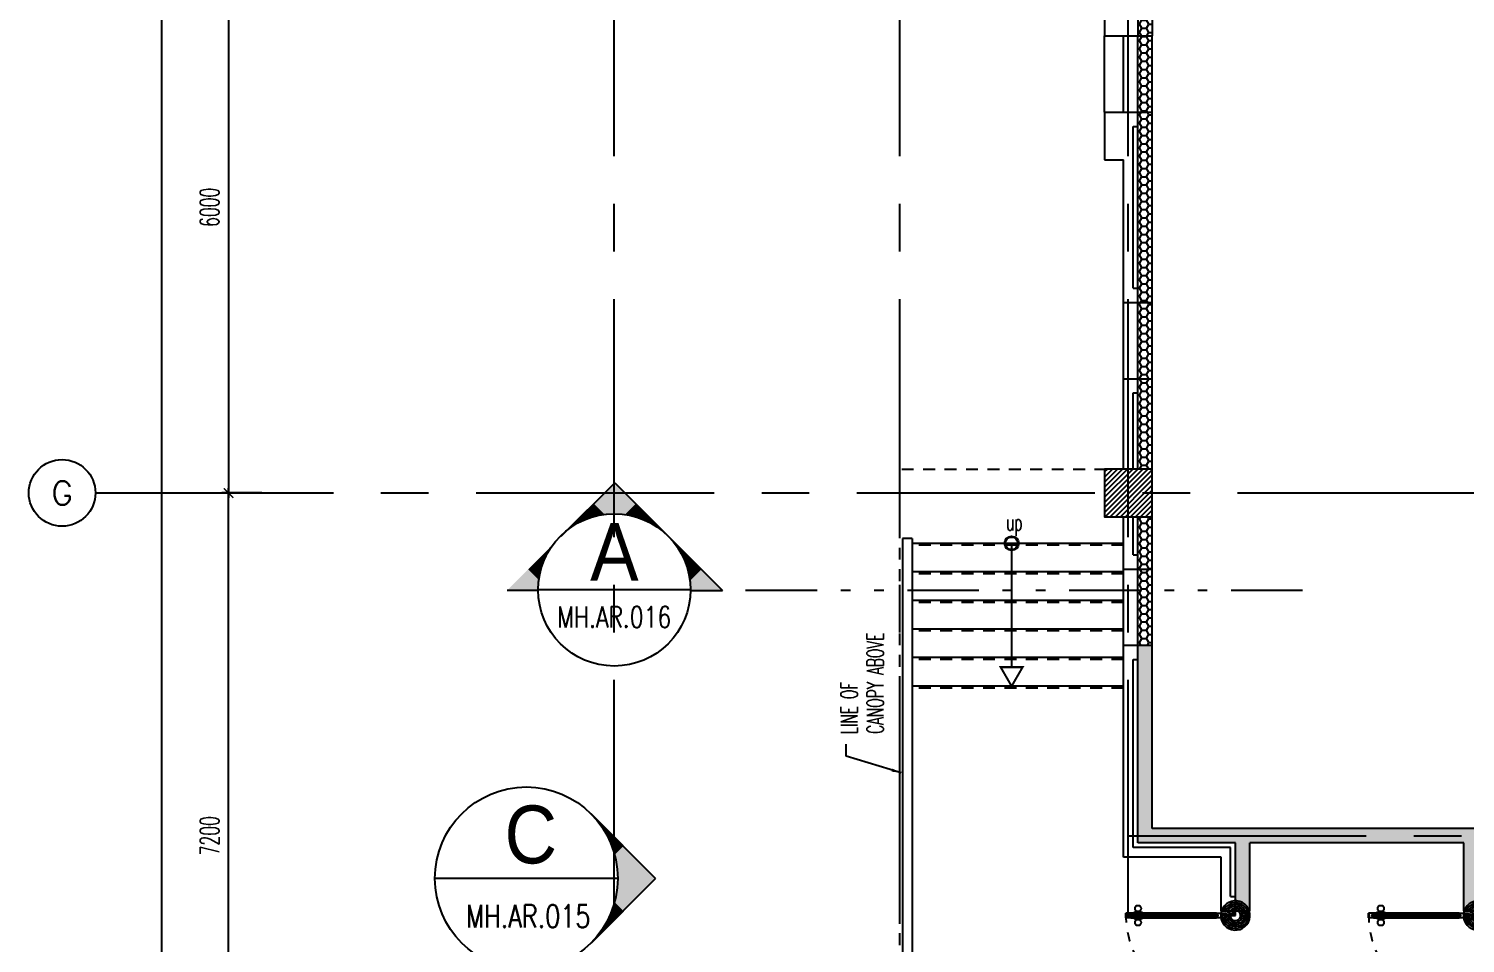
# Model space of a CAD drawing. Extents: x 417819.9 to 417911.9, y 43448 to 43539.2.
# Drawn here: x 417819.91 to 417835, y 43483.74 to 43493.35 of the extents above; entities that cross this region are included whole.
import ezdxf
from ezdxf.enums import TextEntityAlignment as Align

# ---------------------------------------------------------------- set-up
doc = ezdxf.new("R2010")
doc.units = 0
doc.header["$MEASUREMENT"] = 0
doc.header["$PDMODE"] = 3
doc.header["$PDSIZE"] = 0.1
for name, pattern in [('2DASHES', [1.7, 0.75, -0.25, 0.1, -0.25, 0.1, -0.25]), ('CENTERX2', [4, 2.5, -0.5, 0.5, -0.5]), ('HIDDEN', [0.375, 0.25, -0.125]), ('HIDDEN2', [0.1875, 0.125, -0.0625])]:
    doc.linetypes.add(name, pattern=pattern)
doc.layers.get('0').update_dxf_attribs({"linetype": 'CONTINUOUS'})
doc.layers.get('DEFPOINTS').update_dxf_attribs({"linetype": 'CONTINUOUS'})
for name, color, linetype in [('AX', 6, 'CONTINUOUS'), ('AX-CR', 2, 'CONTINUOUS'), ('AX-DIM', 4, 'CONTINUOUS'), ('AX-TXT', 4, 'CONTINUOUS'), ('AXES', 11, 'CENTERX2'), ('CANOPY-LN', 3, 'CONTINUOUS'), ('COL', 2, 'CONTINUOUS'), ('DOOR', 4, 'CONTINUOUS'), ('Handrail', 4, 'CONTINUOUS'), ('HAT', 8, 'CONTINUOUS'), ('IND-ES', 6, 'CONTINUOUS'), ('IND-ES-L', 6, '2DASHES'), ('IND-ES-TXT', 4, 'CONTINUOUS'), ('INSUL', 7, 'CONTINUOUS'), ('SEC-MRK', 7, 'CONTINUOUS'), ('STR', 5, 'CONTINUOUS'), ('TXT1', 2, 'CONTINUOUS'), ('WALL', 2, 'CONTINUOUS'), ('WallType2', 3, 'CONTINUOUS'), ('WIN', 7, 'CONTINUOUS')]:
    doc.layers.add(name, color=color, linetype=linetype)
doc.styles.add('ROMANS', font='ROMANS.shx', dxfattribs={"width": 0.6})
doc.styles.add('S5', font='simplex.shx', dxfattribs={"width": 0.77})
doc.styles.add('TTXT', font='swisse.ttf', dxfattribs={"width": 0.6})
doc.dimstyles.new('STANDARD in', dxfattribs={"dimtxt": 0.2, "dimasz": 0.1, "dimexe": 0.07, "dimexo": 0.05, "dimgap": 0.1, "dimtad": 1, "dimdec": 0, "dimlfac": 1000, "dimzin": 0, "dimdsep": 46, "dimtxsty": 'ROMANS', "dimblk": 'ARCHTICK', "dimcen": 0.05, "dimdle": 0.05, "dimclrd": 4, "dimclre": 4, "dimclrt": 2, "dimadec": 0, "dimazin": 0, "dimtfac": 1, "dimtdec": 0, "dimtmove": 2, "dimatfit": 3, "dimfxl": 0, "dimtolj": 1, "dimtzin": 0, "dimarcsym": 0})
pattern_1 = [(0, (0, 0), (0.075, 0.04330127), [0.05, -0.1]), (120, (0, 0), (-0.074999999836, 0.043301270284), [0.05, -0.1]), (60, (0, 0), (1.64e-10, 0.086602540284), [-0.1, 0.05])]

# ---------------------------------------------------------------- blocks, each defined once
blk = doc.blocks.new('_ARCHTICK')
at = {"color": 0, "linetype": 'ByBlock', "const_width": 0.15}
blk.add_lwpolyline([(-0.5, -0.5), (0.5, 0.5)], dxfattribs=at)
blk = doc.blocks.new('*D138')
at = {"layer": 'AX-DIM', "color": 4, "lineweight": -2}
for p, q in [((417821.305, 43466.574), (417821.305, 43525.994)), ((417831.157, 43525.944), (417821.235, 43525.944)), ((417831.157, 43466.624), (417821.235, 43466.624))]:
    blk.add_line(p, q, dxfattribs=at)
at = {"layer": 'DEFPOINTS', "color": 0}
for p in [(417821.305, 43525.944), (417831.207, 43525.944), (417831.207, 43466.624)]:
    blk.add_point(p, dxfattribs=at)
at = {"layer": 'AX-DIM', "color": 4, "lineweight": -2, "xscale": 0.1, "yscale": 0.1, "zscale": 0.1}
for p, rotation in [((417821.305, 43525.944), 90), ((417821.305, 43466.624), 270)]:
    blk.add_blockref('_ARCHTICK', p, dxfattribs=dict(at, rotation=rotation))
at = {"layer": 'AX-DIM', "color": 2, "insert": (417821.105, 43496.284), "char_height": 0.2, "attachment_point": 5, "rotation": 90, "style": 'ROMANS'}
blk.add_mtext('\\A1;59320', dxfattribs=at)
blk = doc.blocks.new('*D144')
at = {"layer": 'AX-DIM', "color": 4, "lineweight": -2}
for p, q in [((417822.355, 43488.474), (417821.935, 43488.474)), ((417822.005, 43481.224), (417822.005, 43488.524)), ((417822.355, 43481.274), (417821.935, 43481.274))]:
    blk.add_line(p, q, dxfattribs=at)
at = {"layer": 'DEFPOINTS', "color": 0}
for p in [(417822.005, 43488.474), (417822.405, 43488.474), (417822.405, 43481.274)]:
    blk.add_point(p, dxfattribs=at)
at = {"layer": 'AX-DIM', "color": 4, "lineweight": -2, "xscale": 0.1, "yscale": 0.1, "zscale": 0.1}
for p, rotation in [((417822.005, 43488.474), 90), ((417822.005, 43481.274), 270)]:
    blk.add_blockref('_ARCHTICK', p, dxfattribs=dict(at, rotation=rotation))
at = {"layer": 'AX-DIM', "color": 2, "insert": (417821.805, 43484.874), "char_height": 0.2, "attachment_point": 5, "rotation": 90, "style": 'ROMANS'}
blk.add_mtext('\\A1;7200', dxfattribs=at)
blk = doc.blocks.new('AXL')
at = {"layer": 'AX-CR'}
blk.add_circle((-350, 0), 350, dxfattribs=at)
at = {"layer": 'AX-TXT', "style": 'ROMANS'}
blk.add_attdef('AX', text='', height=250, dxfattribs=at).set_placement((-350, 0), align=Align.MIDDLE)
blk = doc.blocks.new('A$C010A25D0')
at = {"layer": 'DOOR', "color": 0, "linetype": 'ByBlock'}
for p, q in [((0, 2031), (0, 1981)), ((0, 1981), (0, 2031)), ((50, 2031), (0, 2031)), ((50, 1981), (0, 1981)), ((30, 2014), (30, 1998)), ((50, 2014), (30, 2014)), ((50, 1998), (30, 1998)), ((50, 2031), (50, 2014)), ((50, 1998), (50, 1981)), ((83, 2031), (83, 2038)), ((173, 2038), (83, 2038)), ((83, 1981), (83, 1974)), ((173, 1974), (83, 1974)), ((95, 2038), (95, 2047)), ((95, 2047), (160, 2047)), ((95, 2038), (160, 2038)), ((95, 1974), (95, 1965)), ((95, 1974), (160, 1974)), ((95, 1965), (160, 1965)), ((160, 2038), (160, 2047)), ((160, 1974), (160, 1965)), ((173, 2031), (173, 2038)), ((173, 1981), (173, 1974)), ((950, 2014), (950, 2031)), ((950, 2031), (1000, 2031)), ((970, 2014), (950, 2014)), ((950, 1981), (950, 1998)), ((950, 1998), (970, 1998)), ((1000, 1981), (950, 1981)), ((970, 1998), (970, 2014)), ((1000, 2056), (1000, 2031)), ((1000, 2056), (1150, 2056)), ((1000, 1981), (1000, 2031)), ((1000, 2031), (1050, 2031)), ((1050, 2031), (1050, 2006)), ((1050, 2006), (1150, 2006)), ((1150, 2006), (1150, 2056)), ((50, 131), (0, 131)), ((0, 131), (0, 81)), ((0, 81), (0, 131)), ((50, 81), (0, 81)), ((50, 114), (30, 114)), ((30, 98), (30, 114)), ((50, 98), (30, 98)), ((50, 114), (50, 131)), ((50, 81), (50, 98)), ((173, 138), (83, 138)), ((83, 131), (83, 138)), ((83, 81), (83, 74)), ((173, 74), (83, 74)), ((95, 147), (160, 147)), ((95, 138), (95, 147)), ((95, 138), (160, 138)), ((95, 74), (160, 74)), ((95, 74), (95, 65)), ((95, 65), (160, 65)), ((160, 138), (160, 147)), ((160, 74), (160, 65)), ((173, 131), (173, 138)), ((173, 81), (173, 74)), ((1000, 131), (950, 131)), ((950, 131), (950, 114)), ((950, 114), (970, 114)), ((970, 98), (950, 98)), ((950, 98), (950, 81)), ((950, 81), (1000, 81)), ((970, 114), (970, 98)), ((1000, 131), (1000, 81)), ((1000, 56), (1000, 81)), ((1000, 81), (1050, 81)), ((1000, 56), (1150, 56)), ((1050, 81), (1050, 106)), ((1050, 106), (1150, 106)), ((1150, 106), (1150, 56))]:
    blk.add_line(p, q, dxfattribs=at)
at = {"layer": 'DOOR', "linetype": 'ByBlock'}
for p, q in [((950, 2031), (50, 2031)), ((950, 2014), (50, 2014)), ((950, 1998), (50, 1998)), ((50, 1981), (950, 1981)), ((50, 131), (950, 131)), ((950, 114), (50, 114)), ((950, 98), (50, 98)), ((950, 81), (50, 81)), ((1150, 56), (1000, 56))]:
    blk.add_line(p, q, dxfattribs=at)
at = {"layer": 'DOOR', "color": 9, "linetype": 'ByBlock'}
for p, q in [((1150, 2006), (1037, 2056)), ((1150, 2006), (1050, 2019)), ((1150, 2006), (1110, 2056)), ((1150, 106), (1037, 56)), ((1150, 106), (1050, 93)), ((1150, 106), (1110, 56))]:
    blk.add_line(p, q, dxfattribs=at)
at = {"layer": 'DOOR', "color": 0, "linetype": 'ByBlock'}
for centre in [(128, 2079), (128, 1932), (128, 179), (128, 32)]:
    blk.add_circle(centre, 32.4, dxfattribs=at)
at = {"layer": 'DOOR', "linetype": 'HIDDEN', "ltscale": 0.5}
for centre, start, end in [((951, 2006), 178.494, 272.9568), ((951, 106), 87.0432, 181.506)]:
    blk.add_arc(centre, 951, start, end, dxfattribs=at)
at = {"layer": 'DOOR', "color": 9, "linetype": 'ByBlock'}
for centre, radius, start, end in [((1150, 2006), 154, 161.1053, 166.2858), ((1150, 2006), 134, 158.1598, 169.28), ((1150, 2006), 114, 154.0838, 167.3774), ((1150, 2006), 94.4, 148.0182, 180), ((1150, 2006), 74.4, 137.7764, 180), ((1150, 2006), 54.4, 113.2074, 180), ((1150, 2006), 34.4, 90, 180), ((1150, 2006), 14.4, 90, 180), ((1150, 106), 154, 193.7142, 198.8947), ((1150, 106), 134, 190.72, 201.8402), ((1150, 106), 114, 192.6226, 205.9162), ((1150, 106), 94.4, 180, 211.9818), ((1150, 106), 74.4, 180, 222.2236), ((1150, 106), 54.4, 180, 246.7926), ((1150, 106), 34.4, 180, 270), ((1150, 106), 14.4, 180, 270)]:
    blk.add_arc(centre, radius, start, end, dxfattribs=at)
at = {"layer": 'WALL'}
blk.add_line((1000, 56), (1150, 56), dxfattribs=at)
blk = doc.blocks.new('*X101')
at = {"color": 0}
for p, q in [((24139, 32306), (24594, 32761)), ((24139, 32359), (24541, 32761)), ((24139, 32412), (24488, 32761)), ((24139, 32465), (24435, 32761)), ((24139, 32518), (24382, 32761)), ((24139, 32571), (24329, 32761)), ((24139, 32625), (24276, 32761)), ((24139, 32678), (24223, 32761)), ((24139, 32731), (24170, 32761)), ((24147, 32261), (24639, 32753)), ((24200, 32261), (24639, 32700)), ((24253, 32261), (24639, 32647)), ((24306, 32261), (24639, 32594)), ((24359, 32261), (24639, 32541)), ((24412, 32261), (24639, 32488)), ((24465, 32261), (24639, 32435)), ((24518, 32261), (24639, 32382)), ((24571, 32261), (24639, 32329)), ((24624, 32261), (24639, 32276))]:
    blk.add_line(p, q, dxfattribs=at)
blk = doc.blocks.new('COL50')
at = {"layer": 'COL'}
blk.add_lwpolyline([(-250, 250), (-250, -250), (250, -250), (250, 250)], close=True, dxfattribs=at)
blk = doc.blocks.new('*D164')
at = {"layer": 'AX-DIM', "color": 4, "linetype": 'ByBlock', "lineweight": -2}
for p, q in [((417822.355, 43494.474), (417821.935, 43494.474)), ((417822.005, 43494.524), (417822.005, 43488.424)), ((417822.355, 43488.474), (417821.935, 43488.474))]:
    blk.add_line(p, q, dxfattribs=at)
at = {"layer": 'DEFPOINTS', "color": 0, "linetype": 'ByBlock'}
for p in [(417822.405, 43494.474), (417822.005, 43488.474), (417822.405, 43488.474)]:
    blk.add_point(p, dxfattribs=at)
at = {"layer": 'AX-DIM', "color": 4, "linetype": 'ByBlock', "lineweight": -2, "xscale": 0.1, "yscale": 0.1, "zscale": 0.1}
for p, rotation in [((417822.005, 43494.474), 90), ((417822.005, 43488.474), 270)]:
    blk.add_blockref('_ARCHTICK', p, dxfattribs=dict(at, rotation=rotation))
at = {"layer": 'AX-DIM', "color": 2, "linetype": 'ByBlock', "insert": (417821.805, 43491.474), "char_height": 0.2, "attachment_point": 5, "rotation": 90, "style": 'ROMANS'}
blk.add_mtext('\\A1;6000', dxfattribs=at)
blk = doc.blocks.new('AR2-SC')
at = {"layer": 'IND-ES'}
for p, q in [((0, 1131), (-566, 566)), ((0, 1131), (1131, 0)), ((-800, 0), (-1131, 0)), ((800, 0), (1131, 0))]:
    blk.add_line(p, q, dxfattribs=at)
for points in [[(0, 800), (0, 1131), (-104, 793), (-221, 910)], [(0, 800), (0, 1131), (104, 793), (221, 910)], [(-104, 793), (-221, 910), (-207, 773), (-283, 849)], [(104, 793), (221, 910), (207, 773), (283, 849)], [(-306, 739), (-349, 782), (-400, 693), (-419, 712)], [(-207, 773), (-283, 849), (-306, 739), (-349, 782)], [(207, 773), (283, 849), (306, 739), (349, 782)], [(306, 739), (349, 782), (400, 693), (419, 712)], [(-492, 640), (-487, 634), (-566, 566)], [(-400, 693), (-419, 712), (-487, 634), (-492, 640)], [(400, 693), (419, 712), (487, 634), (492, 640)], [(492, 640), (487, 634), (566, 566)], [(-693, 400), (-712, 419), (-634, 487), (-640, 492)], [(-640, 492), (-634, 487), (-566, 566)], [(640, 492), (634, 487), (566, 566)], [(693, 400), (712, 419), (634, 487), (640, 492)], [(-773, 207), (-849, 283), (-739, 306), (-782, 349)], [(-739, 306), (-782, 349), (-693, 400), (-712, 419)], [(739, 306), (782, 349), (693, 400), (712, 419)], [(773, 207), (849, 283), (739, 306), (782, 349)], [(-800, 0), (-1131, 0), (-793, 104), (-910, 221)], [(-793, 104), (-910, 221), (-773, 207), (-849, 283)], [(793, 104), (910, 221), (773, 207), (849, 283)], [(800, 0), (1131, 0), (793, 104), (910, 221)]]:
    blk.add_solid(points, dxfattribs=at)
blk = doc.blocks.new('AR1-EL')
at = {"layer": 'IND-ES'}
for q in [(-566, 566), (566, 566)]:
    blk.add_line((0, 1131), q, dxfattribs=at)
for points in [[(0, 800), (0, 1131), (-104, 793), (-221, 910)], [(0, 800), (0, 1131), (104, 793), (221, 910)], [(-104, 793), (-221, 910), (-207, 773), (-283, 849)], [(104, 793), (221, 910), (207, 773), (283, 849)], [(-306, 739), (-349, 782), (-400, 693), (-419, 712)], [(-207, 773), (-283, 849), (-306, 739), (-349, 782)], [(207, 773), (283, 849), (306, 739), (349, 782)], [(306, 739), (349, 782), (400, 693), (419, 712)], [(-492, 640), (-487, 634), (-566, 566)], [(-400, 693), (-419, 712), (-487, 634), (-492, 640)], [(400, 693), (419, 712), (487, 634), (492, 640)], [(492, 640), (487, 634), (566, 566)]]:
    blk.add_solid(points, dxfattribs=at)

msp = doc.modelspace()

# ---------------------------------------------------------------- hatches: boundary and pattern name
at = {"layer": 'WallType2'}
h = msp.add_hatch(dxfattribs=at)
h.set_pattern_fill('HONEY', color=256, scale=0.4, style=0)
h.set_pattern_definition(pattern_1)
h.paths.add_polyline_path([(417831.7066, 43494.1743), (417831.5566, 43494.1743), (417831.5566, 43493.2743), (417831.7066, 43493.2743)])
h = msp.add_hatch(dxfattribs=at)
h.set_pattern_fill('HONEY', color=256, scale=0.4, style=0)
h.set_pattern_definition(pattern_1)
h.paths.add_polyline_path([(417831.7066, 43493.2743), (417831.5566, 43493.2743), (417831.5566, 43492.4743), (417831.7066, 43492.4743)])
h = msp.add_hatch(dxfattribs=at)
h.set_pattern_fill('HONEY', color=256, scale=0.4, style=0)
h.set_pattern_definition(pattern_1)
h.paths.add_polyline_path([(417831.7066, 43492.4743), (417831.5566, 43492.4743), (417831.5566, 43490.4743), (417831.7066, 43490.4743)])
h = msp.add_hatch(dxfattribs=at)
h.set_pattern_fill('HONEY', color=256, scale=0.4, style=0)
h.set_pattern_definition(pattern_1)
h.paths.add_polyline_path([(417831.7066, 43490.4743), (417831.5566, 43490.4743), (417831.5566, 43489.6743), (417831.7066, 43489.6743)])
h = msp.add_hatch(dxfattribs=at)
h.set_pattern_fill('HONEY', color=256, scale=0.4, style=0)
h.set_pattern_definition(pattern_1)
h.paths.add_polyline_path([(417831.7066, 43489.6743), (417831.5566, 43489.6743), (417831.5566, 43488.7243), (417831.7066, 43488.7243)])
h = msp.add_hatch(dxfattribs=at)
h.set_pattern_fill('HONEY', color=256, scale=0.4, style=0)
h.set_pattern_definition(pattern_1)
h.paths.add_polyline_path([(417847.1316, 43488.5743), (417847.2683, 43488.5743), (417847.2683, 43488.7243), (417847.1316, 43488.7243), (417846.1066, 43488.7243), (417846.1066, 43488.5743), (417846.9816, 43488.5743), (417846.9816, 43484.9493), (417842.9316, 43484.9493), (417842.9316, 43487.5243), (417842.7816, 43487.5243), (417842.7816, 43484.9493), (417831.7066, 43484.9493), (417831.7066, 43486.8743), (417831.5566, 43486.8743), (417831.5566, 43484.7993), (417832.5816, 43484.7993), (417832.5816, 43484.0868), (417832.7316, 43484.0868), (417832.7316, 43484.7993), (417834.9816, 43484.7993), (417834.9816, 43484.0868), (417835.1316, 43484.0868), (417835.1316, 43484.7993), (417847.1316, 43484.7993)])
h.paths.add_polyline_path([(417845.6066, 43488.7243), (417842.7816, 43488.7243), (417842.7816, 43488.4243), (417842.9316, 43488.4243), (417842.9316, 43488.5743), (417845.6066, 43488.5743)])
h = msp.add_hatch(dxfattribs=at)
h.set_pattern_fill('HONEY', color=256, scale=0.4, style=0)
h.set_pattern_definition(pattern_1)
h.paths.add_polyline_path([(417831.7066, 43488.2243), (417831.5566, 43488.2243), (417831.5566, 43487.6743), (417831.7066, 43487.6743)])
h = msp.add_hatch(dxfattribs=at)
h.set_pattern_fill('HONEY', color=256, scale=0.4, style=0)
h.set_pattern_definition(pattern_1)
h.paths.add_polyline_path([(417831.7066, 43487.6743), (417831.5566, 43487.6743), (417831.5566, 43487.4504), (417831.7066, 43487.4504)])
h.paths.add_polyline_path([(417831.7066, 43487.4504), (417831.5566, 43487.4504), (417831.5566, 43486.8743), (417831.7066, 43486.8743)])

# ---------------------------------------------------------------- linework, layer by layer
at = {"layer": 'AXES'}
for p, q in [((417826.0566, 43460.01), (417826.0566, 43538.4875)), ((417829.0566, 43460.01), (417829.0566, 43538.4875)), ((417831.4566, 43460.01), (417831.4566, 43538.4875)), ((417820.6052, 43488.4743), (417889.6966, 43488.4743)), ((417831.4566, 43484.8743), (417889.6966, 43484.8743))]:
    msp.add_line(p, q, dxfattribs=at)
at = {"layer": 'CANOPY-LN', "linetype": 'HIDDEN2'}
for p, q in [((417829.0566, 43481.0243), (417829.0566, 43488.7243)), ((417829.0766, 43488.7243), (417831.2066, 43488.7243))]:
    msp.add_line(p, q, dxfattribs=at)
at = {"layer": 'Handrail'}
for p, q in [((417829.0857, 43487.9954), (417829.0857, 43482.6993)), ((417829.1857, 43487.9954), (417829.0857, 43487.9954)), ((417829.1857, 43487.9954), (417829.1857, 43482.6993))]:
    msp.add_line(p, q, dxfattribs=at)
at = {"layer": 'IND-ES'}
for p, q in [((417826.8566, 43487.4562), (417825.2566, 43487.4562)), ((417826.0928, 43484.426), (417824.1728, 43484.426)), ((417826.0928, 43484.426), (417824.1728, 43484.426))]:
    msp.add_line(p, q, dxfattribs=at)
msp.add_ellipse((417826.0566, 43487.4562), major_axis=(0.8, 0.0001), ratio=0.9999999, start_param=-0.0000763, end_param=6.283109, dxfattribs=at)
at = {"layer": 'IND-ES-L'}
msp.add_line((417833.2865, 43487.4504), (417827.1822, 43487.4504), dxfattribs=at)
at = {"layer": 'IND-ES-L', "linetype": 'ByBlock'}
msp.add_ellipse((417825.1328, 43484.426), major_axis=(0.0001, -0.96), ratio=0.9999999, start_param=-0.0000763, end_param=6.283109, dxfattribs=at)
at = {"layer": 'INSUL'}
for p, q in [((417831.5566, 43494.1743), (417831.5566, 43493.2743)), ((417831.5566, 43490.4743), (417831.5566, 43492.4743)), ((417831.5066, 43490.6243), (417831.5066, 43492.3243)), ((417831.5066, 43492.3243), (417831.5566, 43492.3243)), ((417831.5066, 43490.6243), (417831.5566, 43490.6243)), ((417831.5566, 43488.7243), (417831.5566, 43489.6743)), ((417831.5066, 43488.7243), (417831.5066, 43489.5243)), ((417831.5066, 43489.5243), (417831.5566, 43489.5243)), ((417831.5066, 43487.8243), (417831.5066, 43488.2243)), ((417831.5566, 43487.6743), (417831.5566, 43488.2243)), ((417831.5066, 43487.8243), (417831.5566, 43487.8243)), ((417831.5566, 43484.7993), (417831.5566, 43486.8743)), ((417831.5066, 43486.7243), (417831.5566, 43486.7243)), ((417831.5066, 43484.7493), (417831.5066, 43486.7243)), ((417832.5816, 43484.7993), (417831.5566, 43484.7993)), ((417832.5816, 43484.0868), (417832.5816, 43484.7993)), ((417832.5316, 43484.7493), (417831.5066, 43484.7493)), ((417832.5316, 43484.2368), (417832.5316, 43484.7493)), ((417832.5316, 43484.2368), (417832.5816, 43484.2368))]:
    msp.add_line(p, q, dxfattribs=at)
at = {"layer": 'STR'}
for p, q in [((417831.4057, 43487.9447), (417829.1857, 43487.9447)), ((417830.2307, 43487.9447), (417830.2307, 43486.6447)), ((417831.4057, 43487.6447), (417829.1857, 43487.6447)), ((417831.4057, 43487.3447), (417829.1857, 43487.3447)), ((417831.4057, 43487.0447), (417829.1857, 43487.0447)), ((417831.4057, 43486.7447), (417829.1857, 43486.7447)), ((417831.4057, 43486.4447), (417829.1857, 43486.4447))]:
    msp.add_line(p, q, dxfattribs=at)
at = {"layer": 'STR', "linetype": 'HIDDEN2'}
for p, q in [((417831.4057, 43487.9247), (417829.1857, 43487.9247)), ((417831.4057, 43487.6247), (417829.1857, 43487.6247)), ((417831.4057, 43487.3247), (417829.1857, 43487.3247)), ((417831.4057, 43487.0247), (417829.1857, 43487.0247)), ((417831.4057, 43486.7247), (417829.1857, 43486.7247)), ((417831.4057, 43486.4247), (417829.1857, 43486.4247))]:
    msp.add_line(p, q, dxfattribs=at)
at = {"layer": 'STR', "const_width": 0.0215}
msp.add_lwpolyline([(417830.1153, 43486.6447), (417830.3462, 43486.6447), (417830.2307, 43486.4447)], close=True, dxfattribs=at)
at = {"layer": 'STR'}
for radius in [0.075, 0.065]:
    msp.add_circle((417830.2307, 43487.9447), radius, dxfattribs=at)
at = {"layer": 'WALL'}
for p, q in [((417831.2066, 43494.1743), (417831.2066, 43493.2743)), ((417831.7066, 43494.1743), (417831.7066, 43493.2743)), ((417831.2066, 43493.2743), (417831.7066, 43493.2743)), ((417831.2066, 43492.4743), (417831.7066, 43492.4743)), ((417831.2066, 43492.4743), (417831.2066, 43491.9743)), ((417831.7066, 43490.4743), (417831.7066, 43492.4743)), ((417831.2066, 43491.9743), (417831.4066, 43491.9743)), ((417831.4066, 43490.4743), (417831.4066, 43491.9743)), ((417831.4066, 43490.4743), (417831.7066, 43490.4743)), ((417831.4066, 43488.7243), (417831.4066, 43489.6743)), ((417831.4066, 43489.6743), (417831.7066, 43489.6743)), ((417831.7066, 43488.7243), (417831.7066, 43489.6743)), ((417831.4066, 43487.6743), (417831.4066, 43488.2243)), ((417831.7066, 43487.6743), (417831.7066, 43488.2243)), ((417831.4066, 43487.6743), (417831.7066, 43487.6743)), ((417831.4066, 43486.8743), (417831.7066, 43486.8743)), ((417831.4066, 43484.6493), (417831.4066, 43486.8743)), ((417831.7066, 43484.9493), (417831.7066, 43486.8743)), ((417842.7816, 43484.9493), (417831.7066, 43484.9493)), ((417834.9816, 43484.7993), (417832.7316, 43484.7993)), ((417832.7316, 43484.0868), (417832.7316, 43484.7993)), ((417834.9816, 43484.7993), (417833.3316, 43484.7993)), ((417834.9816, 43484.0868), (417834.9816, 43484.7993)), ((417832.4316, 43484.6493), (417831.4066, 43484.6493)), ((417832.4316, 43484.0868), (417832.4316, 43484.6493)), ((417832.4316, 43484.0868), (417832.7316, 43484.0868)), ((417835.1316, 43484.0868), (417834.9816, 43484.0868))]:
    msp.add_line(p, q, dxfattribs=at)
at = {"layer": 'WIN'}
for p, q in [((417831.2066, 43492.4743), (417831.2066, 43493.2743)), ((417831.4066, 43492.4743), (417831.4066, 43493.2743)), ((417831.5566, 43492.4743), (417831.5566, 43493.2743)), ((417831.7066, 43492.4743), (417831.7066, 43493.2743)), ((417831.4066, 43489.6743), (417831.4066, 43490.4743)), ((417831.5566, 43489.6743), (417831.5566, 43490.4743)), ((417831.7066, 43489.6743), (417831.7066, 43490.4743)), ((417831.4066, 43486.8743), (417831.4066, 43487.6743)), ((417831.5566, 43486.8743), (417831.5566, 43487.6743)), ((417831.7066, 43486.8743), (417831.7066, 43487.6743))]:
    msp.add_line(p, q, dxfattribs=at)

# ---------------------------------------------------------------- block references
at = {"layer": 'AX', "xscale": 0.001000000047497451, "yscale": 0.0009999999892897904, "zscale": 0.001}
msp.add_blockref('AXL', (417820.6052, 43488.4743), dxfattribs=at).add_auto_attribs({'AX': 'G'})
at = {"layer": 'COL', "xscale": 0.001000000047497451, "yscale": 0.0009999999892897904, "zscale": 0.001}
msp.add_blockref('COL50', (417831.4566, 43488.4743), dxfattribs=at)
at = {"layer": 'DOOR', "color": 0, "xscale": 0.001000000047497451, "yscale": 0.0009999999892897904, "zscale": 0.001}
for p in [(417831.4313, 43482.0309), (417833.9813, 43482.0309)]:
    msp.add_blockref('A$C010A25D0', p, dxfattribs=at)
at = {"layer": 'HAT', "xscale": 0.001000000047497451, "yscale": 0.0009999999892897904, "zscale": 0.001}
msp.add_blockref('*X101', (417807.0674, 43455.9633), dxfattribs=at)
at = {"layer": 'SEC-MRK', "color": 1, "xscale": 0.001000000047497451, "yscale": 0.0009999999892897904, "zscale": 0.001}
msp.add_blockref('AR2-SC', (417826.0624, 43487.4504), dxfattribs=at)
at = {"layer": 'SEC-MRK', "color": 1, "zscale": 0.0012, "rotation": 270}
for xscale, yscale in [(0.001200000056996942, 0.001199999987147749), (0.001199999987147749, 0.001199999995878898)]:
    msp.add_blockref('AR1-EL', (417825.1328, 43484.426), dxfattribs=dict(at, xscale=xscale, yscale=yscale))

# ---------------------------------------------------------------- texts
at = {"layer": 'CANOPY-LN', "color": 4, "insert": (417830.1742, 43488.1376), "char_height": 0.175, "attachment_point": 4, "style": 'ROMANS'}
msp.add_mtext('up ', dxfattribs=at)
at = {"layer": 'CANOPY-LN', "color": 4, "char_height": 0.175, "attachment_point": 6, "rotation": 90, "style": 'ROMANS'}
for s, insert in [('CANOPY ABOVE', (417828.7978, 43487.0057)), ('LINE OF ', (417828.524, 43486.4896))]:
    msp.add_mtext(s, dxfattribs=dict(at, insert=insert))
at = {"layer": 'IND-ES-TXT', "color": 2, "style": 'S5', "width": 0.77}
for tag, height, p in [('MH.AR.016', 0.22, (417826.056, 43487.1718)), ('MH.AR.015', 0.24, (417825.1527, 43484.029))]:
    msp.add_attdef(tag, text='AR02', height=height, dxfattribs=at).set_placement(p, align=Align.MIDDLE)
at = {"layer": 'TXT1', "color": 6, "style": 'TTXT', "width": 0.9}
for tag, p in [('A', (417826.0576, 43487.5522)), ('C', (417825.1796, 43484.5836))]:
    msp.add_attdef(tag, text='C', height=0.6079, dxfattribs=at).set_placement(p, align=Align.CENTER)

# ---------------------------------------------------------------- dimensions: what is measured, and where the dimension line sits
at = {"layer": 'AX-DIM'}
dim = msp.add_linear_dim(base=(417821.3052, 43525.9443), p1=(417831.2066, 43466.6243), p2=(417831.2066, 43525.9443), angle=90, dimstyle='STANDARD in', dxfattribs=at)
dim.commit()
dim.dimension.update_dxf_attribs({"geometry": '*D138', "text_midpoint": (417821.1052, 43496.2843)})
at = {"layer": 'AX-DIM', "color": 1, "linetype": 'ByBlock'}
dim = msp.add_linear_dim(base=(417822.0052, 43488.4743), p1=(417822.4052, 43494.4743), p2=(417822.4052, 43488.4743), angle=90, dimstyle='STANDARD in', dxfattribs=at)
dim.commit()
dim.dimension.update_dxf_attribs({"geometry": '*D164', "text_midpoint": (417821.8052, 43491.4743)})
at = {"layer": 'AX-DIM', "color": 6}
dim = msp.add_linear_dim(base=(417822.0052, 43488.4743), p1=(417822.4052, 43481.2743), p2=(417822.4052, 43488.4743), angle=90, dimstyle='STANDARD in', dxfattribs=at)
dim.commit()
dim.dimension.update_dxf_attribs({"geometry": '*D144', "text_midpoint": (417821.8052, 43484.8743)})

# ---------------------------------------------------------------- leaders
at = {"layer": 'CANOPY-LN', "color": 11}
msp.add_leader([(417829.0696, 43485.5341), (417828.4933, 43485.7098), (417828.4933, 43485.8347)], dimstyle='STANDARD in', dxfattribs=at)

doc.saveas('drawing.dxf')
